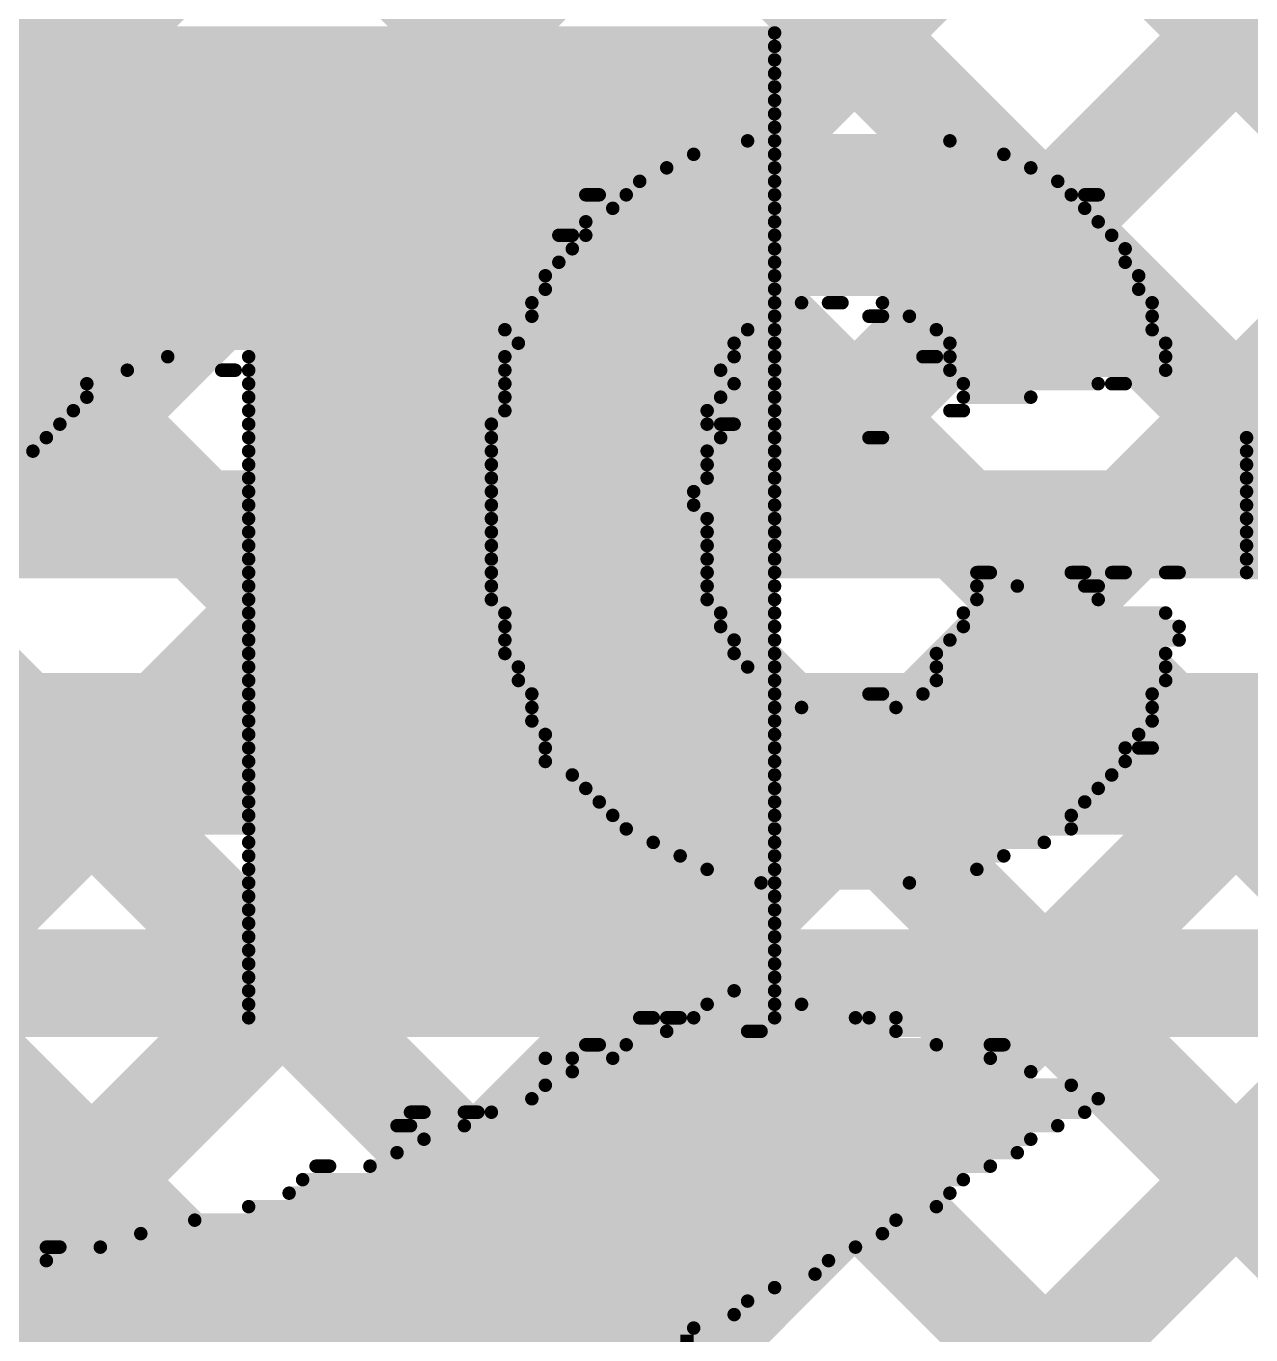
# Model space of a CAD drawing. Header units: millimetres. Extents: x 2.49 to 5.65, y 1.36 to 4.13.
# Drawn here: x 4.1105 to 4.2013, y 3.3119 to 3.4089 of the extents above; entities that cross this region are included whole.
import ezdxf

# ---------------------------------------------------------------- set-up
doc = ezdxf.new("R2010")
doc.units = ezdxf.units.MM
doc.header["$MEASUREMENT"] = 0
for name, color, linetype in [('BottomLayer', 5, 'Continuous'), ('BottomOverlay', 54, 'Continuous'), ('TopLayer', 1, 'Continuous'), ('TopOverlay', 2, 'Continuous')]:
    doc.layers.add(name, color=color, linetype=linetype)

msp = doc.modelspace()

# ---------------------------------------------------------------- linework, layer by layer
at = {"layer": 'BottomLayer', "const_width": 0.008}
for points in [[(3.6545, 2.919109), (4.539891, 3.8045)], [(3.6545, 2.947394), (4.511606, 3.8045)], [(3.6545, 2.834256), (4.609244, 3.789)], [(3.6545, 2.890825), (4.552675, 3.789)], [(3.6545, 2.805972), (4.637528, 3.789)], [(3.6545, 2.777688), (4.665812, 3.789)], [(3.6545, 2.862541), (4.580959, 3.789)], [(3.959852, 3.648618), (4.756, 2.85247)], [(3.94571, 3.634476), (4.756, 2.824185)], [(3.931567, 3.620334), (4.756, 2.795901)], [(3.917425, 3.606191), (4.756, 2.767617)], [(3.903283, 3.592049), (4.756, 2.739332)], [(3.889141, 3.577907), (4.756, 2.711048)], [(3.874999, 3.563765), (4.756, 2.682764)]]:
    msp.add_lwpolyline(points, dxfattribs=at)
at = {"layer": 'BottomOverlay', "const_width": 0.001}
for points in [[(4.056, 3.408433), (4.166, 3.408433)], [(4.056, 3.407433), (4.166, 3.407433)], [(4.058, 3.406433), (4.166, 3.406433)], [(4.058, 3.405433), (4.166, 3.405433)], [(4.059, 3.404433), (4.166, 3.404433)], [(4.06, 3.403433), (4.166, 3.403433)], [(4.06, 3.402433), (4.166, 3.402433)], [(4.061, 3.401433), (4.166, 3.401433)], [(4.062, 3.400433), (4.166, 3.400433)], [(4.063, 3.399433), (4.166, 3.399433)], [(4.064, 3.398433), (4.166, 3.398433)], [(4.065, 3.397433), (4.166, 3.397433)], [(4.064, 3.396433), (4.166, 3.396433)], [(4.068, 3.395433), (4.166, 3.395433)], [(4.069, 3.394433), (4.166, 3.394433)], [(4.071, 3.393433), (4.166, 3.393433)], [(4.073, 3.392433), (4.166, 3.392433)], [(4.075, 3.391433), (4.166, 3.391433)], [(4.079, 3.390433), (4.166, 3.390433)], [(4.081, 3.389433), (4.166, 3.389433)], [(4.079, 3.388433), (4.166, 3.388433)], [(4.076, 3.387433), (4.166, 3.387433)], [(4.073, 3.386433), (4.166, 3.386433)], [(4.073, 3.385433), (4.166, 3.385433)], [(4.072, 3.384433), (4.121, 3.384433)], [(4.127, 3.384433), (4.166, 3.384433)], [(4.071, 3.383433), (4.118, 3.383433)], [(4.125, 3.383433), (4.126, 3.383433)], [(4.127, 3.383433), (4.166, 3.383433)], [(4.07, 3.382433), (4.115, 3.382433)], [(4.127, 3.382433), (4.166, 3.382433)], [(4.069, 3.381433), (4.115, 3.381433)], [(4.127, 3.381433), (4.166, 3.381433)], [(4.068, 3.380433), (4.114, 3.380433)], [(4.127, 3.380433), (4.166, 3.380433)], [(4.066, 3.379433), (4.113, 3.379433)], [(4.127, 3.379433), (4.166, 3.379433)], [(4.067, 3.378433), (4.112, 3.378433)], [(4.127, 3.378433), (4.166, 3.378433)], [(4.066, 3.377433), (4.111, 3.377433)], [(4.127, 3.377433), (4.166, 3.377433)], [(4.065, 3.376433), (4.11, 3.376433)], [(4.127, 3.376433), (4.166, 3.376433)], [(4.064, 3.375433), (4.11, 3.375433)], [(4.127, 3.375433), (4.166, 3.375433)], [(4.127, 3.374433), (4.166, 3.374433)], [(4.127, 3.373433), (4.166, 3.373433)], [(4.127, 3.372433), (4.166, 3.372433)], [(4.127, 3.371433), (4.166, 3.371433)], [(4.127, 3.370433), (4.166, 3.370433)], [(4.127, 3.369433), (4.166, 3.369433)], [(4.127, 3.368433), (4.166, 3.368433)], [(4.127, 3.367433), (4.166, 3.367433)], [(4.127, 3.366433), (4.166, 3.366433)], [(4.127, 3.365433), (4.166, 3.365433)], [(4.127, 3.364433), (4.166, 3.364433)], [(4.127, 3.363433), (4.166, 3.363433)], [(4.127, 3.362433), (4.166, 3.362433)], [(4.127, 3.361433), (4.166, 3.361433)], [(4.127, 3.360433), (4.166, 3.360433)], [(4.127, 3.359433), (4.166, 3.359433)], [(4.127, 3.358433), (4.166, 3.358433)], [(4.127, 3.357433), (4.166, 3.357433)], [(4.127, 3.356433), (4.166, 3.356433)], [(4.127, 3.355433), (4.166, 3.355433)], [(4.127, 3.354433), (4.166, 3.354433)], [(4.127, 3.353433), (4.166, 3.353433)], [(4.127, 3.352433), (4.166, 3.352433)], [(4.127, 3.351433), (4.166, 3.351433)], [(4.127, 3.350433), (4.166, 3.350433)], [(4.127, 3.349433), (4.166, 3.349433)], [(4.127, 3.348433), (4.166, 3.348433)], [(4.127, 3.347433), (4.166, 3.347433)], [(4.127, 3.346433), (4.166, 3.346433)], [(4.127, 3.345433), (4.166, 3.345433)], [(4.127, 3.344433), (4.166, 3.344433)], [(4.127, 3.343433), (4.166, 3.343433)], [(4.127, 3.342433), (4.166, 3.342433)], [(4.127, 3.341433), (4.166, 3.341433)], [(4.127, 3.340433), (4.166, 3.340433)], [(4.127, 3.339433), (4.166, 3.339433)], [(4.127, 3.338433), (4.166, 3.338433)], [(4.127, 3.337433), (4.166, 3.337433)], [(4.127, 3.336433), (4.166, 3.336433)], [(4.127, 3.335433), (4.166, 3.335433)], [(4.164, 3.334433), (4.165, 3.334433)]]:
    msp.add_lwpolyline(points, dxfattribs=at)
at = {"layer": 'BottomOverlay', "const_width": 0.0005}
for points in [[(4.16575, 3.408433, 1), (4.16625, 3.408433, 1)], [(4.16575, 3.407433, 1), (4.16625, 3.407433, 1)], [(4.16575, 3.406433, 1), (4.16625, 3.406433, 1)], [(4.16575, 3.405433, 1), (4.16625, 3.405433, 1)], [(4.16575, 3.404433, 1), (4.16625, 3.404433, 1)], [(4.16575, 3.403433, 1), (4.16625, 3.403433, 1)], [(4.16575, 3.402433, 1), (4.16625, 3.402433, 1)], [(4.16575, 3.401433, 1), (4.16625, 3.401433, 1)], [(4.16575, 3.400433, 1), (4.16625, 3.400433, 1)], [(4.16575, 3.399433, 1), (4.16625, 3.399433, 1)], [(4.16575, 3.398433, 1), (4.16625, 3.398433, 1)], [(4.16575, 3.397433, 1), (4.16625, 3.397433, 1)], [(4.16575, 3.396433, 1), (4.16625, 3.396433, 1)], [(4.16575, 3.395433, 1), (4.16625, 3.395433, 1)], [(4.16575, 3.394433, 1), (4.16625, 3.394433, 1)], [(4.16575, 3.393433, 1), (4.16625, 3.393433, 1)], [(4.16575, 3.392433, 1), (4.16625, 3.392433, 1)], [(4.16575, 3.391433, 1), (4.16625, 3.391433, 1)], [(4.16575, 3.390433, 1), (4.16625, 3.390433, 1)], [(4.16575, 3.389433, 1), (4.16625, 3.389433, 1)], [(4.16575, 3.388433, 1), (4.16625, 3.388433, 1)], [(4.16575, 3.387433, 1), (4.16625, 3.387433, 1)], [(4.16575, 3.386433, 1), (4.16625, 3.386433, 1)], [(4.16575, 3.385433, 1), (4.16625, 3.385433, 1)], [(4.12075, 3.384433, 1), (4.12125, 3.384433, 1)], [(4.12675, 3.384433, 1), (4.12725, 3.384433, 1)], [(4.16575, 3.384433, 1), (4.16625, 3.384433, 1)], [(4.11775, 3.383433, 1), (4.11825, 3.383433, 1)], [(4.12475, 3.383433, 1), (4.12525, 3.383433, 1)], [(4.12575, 3.383433, 1), (4.12625, 3.383433, 1)], [(4.12675, 3.383433, 1), (4.12725, 3.383433, 1)], [(4.16575, 3.383433, 1), (4.16625, 3.383433, 1)], [(4.11475, 3.382433, 1), (4.11525, 3.382433, 1)], [(4.12675, 3.382433, 1), (4.12725, 3.382433, 1)], [(4.16575, 3.382433, 1), (4.16625, 3.382433, 1)], [(4.11475, 3.381433, 1), (4.11525, 3.381433, 1)], [(4.12675, 3.381433, 1), (4.12725, 3.381433, 1)], [(4.16575, 3.381433, 1), (4.16625, 3.381433, 1)], [(4.11375, 3.380433, 1), (4.11425, 3.380433, 1)], [(4.12675, 3.380433, 1), (4.12725, 3.380433, 1)], [(4.16575, 3.380433, 1), (4.16625, 3.380433, 1)], [(4.11275, 3.379433, 1), (4.11325, 3.379433, 1)], [(4.12675, 3.379433, 1), (4.12725, 3.379433, 1)], [(4.16575, 3.379433, 1), (4.16625, 3.379433, 1)], [(4.11175, 3.378433, 1), (4.11225, 3.378433, 1)], [(4.12675, 3.378433, 1), (4.12725, 3.378433, 1)], [(4.16575, 3.378433, 1), (4.16625, 3.378433, 1)], [(4.11075, 3.377433, 1), (4.11125, 3.377433, 1)], [(4.12675, 3.377433, 1), (4.12725, 3.377433, 1)], [(4.16575, 3.377433, 1), (4.16625, 3.377433, 1)], [(4.12675, 3.376433, 1), (4.12725, 3.376433, 1)], [(4.16575, 3.376433, 1), (4.16625, 3.376433, 1)], [(4.12675, 3.375433, 1), (4.12725, 3.375433, 1)], [(4.16575, 3.375433, 1), (4.16625, 3.375433, 1)], [(4.12675, 3.374433, 1), (4.12725, 3.374433, 1)], [(4.16575, 3.374433, 1), (4.16625, 3.374433, 1)], [(4.12675, 3.373433, 1), (4.12725, 3.373433, 1)], [(4.16575, 3.373433, 1), (4.16625, 3.373433, 1)], [(4.12675, 3.372433, 1), (4.12725, 3.372433, 1)], [(4.16575, 3.372433, 1), (4.16625, 3.372433, 1)], [(4.12675, 3.371433, 1), (4.12725, 3.371433, 1)], [(4.16575, 3.371433, 1), (4.16625, 3.371433, 1)], [(4.12675, 3.370433, 1), (4.12725, 3.370433, 1)], [(4.16575, 3.370433, 1), (4.16625, 3.370433, 1)], [(4.12675, 3.369433, 1), (4.12725, 3.369433, 1)], [(4.16575, 3.369433, 1), (4.16625, 3.369433, 1)], [(4.12675, 3.368433, 1), (4.12725, 3.368433, 1)], [(4.16575, 3.368433, 1), (4.16625, 3.368433, 1)], [(4.12675, 3.367433, 1), (4.12725, 3.367433, 1)], [(4.16575, 3.367433, 1), (4.16625, 3.367433, 1)], [(4.12675, 3.366433, 1), (4.12725, 3.366433, 1)], [(4.16575, 3.366433, 1), (4.16625, 3.366433, 1)], [(4.12675, 3.365433, 1), (4.12725, 3.365433, 1)], [(4.16575, 3.365433, 1), (4.16625, 3.365433, 1)], [(4.12675, 3.364433, 1), (4.12725, 3.364433, 1)], [(4.16575, 3.364433, 1), (4.16625, 3.364433, 1)], [(4.12675, 3.363433, 1), (4.12725, 3.363433, 1)], [(4.16575, 3.363433, 1), (4.16625, 3.363433, 1)], [(4.12675, 3.362433, 1), (4.12725, 3.362433, 1)], [(4.16575, 3.362433, 1), (4.16625, 3.362433, 1)], [(4.12675, 3.361433, 1), (4.12725, 3.361433, 1)], [(4.16575, 3.361433, 1), (4.16625, 3.361433, 1)], [(4.12675, 3.360433, 1), (4.12725, 3.360433, 1)], [(4.16575, 3.360433, 1), (4.16625, 3.360433, 1)], [(4.12675, 3.359433, 1), (4.12725, 3.359433, 1)], [(4.16575, 3.359433, 1), (4.16625, 3.359433, 1)], [(4.12675, 3.358433, 1), (4.12725, 3.358433, 1)], [(4.16575, 3.358433, 1), (4.16625, 3.358433, 1)], [(4.12675, 3.357433, 1), (4.12725, 3.357433, 1)], [(4.16575, 3.357433, 1), (4.16625, 3.357433, 1)], [(4.12675, 3.356433, 1), (4.12725, 3.356433, 1)], [(4.16575, 3.356433, 1), (4.16625, 3.356433, 1)], [(4.12675, 3.355433, 1), (4.12725, 3.355433, 1)], [(4.16575, 3.355433, 1), (4.16625, 3.355433, 1)], [(4.12675, 3.354433, 1), (4.12725, 3.354433, 1)], [(4.16575, 3.354433, 1), (4.16625, 3.354433, 1)], [(4.12675, 3.353433, 1), (4.12725, 3.353433, 1)], [(4.16575, 3.353433, 1), (4.16625, 3.353433, 1)], [(4.12675, 3.352433, 1), (4.12725, 3.352433, 1)], [(4.16575, 3.352433, 1), (4.16625, 3.352433, 1)], [(4.12675, 3.351433, 1), (4.12725, 3.351433, 1)], [(4.16575, 3.351433, 1), (4.16625, 3.351433, 1)], [(4.12675, 3.350433, 1), (4.12725, 3.350433, 1)], [(4.16575, 3.350433, 1), (4.16625, 3.350433, 1)], [(4.12675, 3.349433, 1), (4.12725, 3.349433, 1)], [(4.16575, 3.349433, 1), (4.16625, 3.349433, 1)], [(4.12675, 3.348433, 1), (4.12725, 3.348433, 1)], [(4.16575, 3.348433, 1), (4.16625, 3.348433, 1)], [(4.12675, 3.347433, 1), (4.12725, 3.347433, 1)], [(4.16575, 3.347433, 1), (4.16625, 3.347433, 1)], [(4.12675, 3.346433, 1), (4.12725, 3.346433, 1)], [(4.16575, 3.346433, 1), (4.16625, 3.346433, 1)], [(4.12675, 3.345433, 1), (4.12725, 3.345433, 1)], [(4.16575, 3.345433, 1), (4.16625, 3.345433, 1)], [(4.12675, 3.344433, 1), (4.12725, 3.344433, 1)], [(4.16575, 3.344433, 1), (4.16625, 3.344433, 1)], [(4.12675, 3.343433, 1), (4.12725, 3.343433, 1)], [(4.16575, 3.343433, 1), (4.16625, 3.343433, 1)], [(4.12675, 3.342433, 1), (4.12725, 3.342433, 1)], [(4.16575, 3.342433, 1), (4.16625, 3.342433, 1)], [(4.12675, 3.341433, 1), (4.12725, 3.341433, 1)], [(4.16575, 3.341433, 1), (4.16625, 3.341433, 1)], [(4.12675, 3.340433, 1), (4.12725, 3.340433, 1)], [(4.16575, 3.340433, 1), (4.16625, 3.340433, 1)], [(4.12675, 3.339433, 1), (4.12725, 3.339433, 1)], [(4.16575, 3.339433, 1), (4.16625, 3.339433, 1)], [(4.12675, 3.338433, 1), (4.12725, 3.338433, 1)], [(4.16575, 3.338433, 1), (4.16625, 3.338433, 1)], [(4.12675, 3.337433, 1), (4.12725, 3.337433, 1)], [(4.16575, 3.337433, 1), (4.16625, 3.337433, 1)], [(4.12675, 3.336433, 1), (4.12725, 3.336433, 1)], [(4.16575, 3.336433, 1), (4.16625, 3.336433, 1)], [(4.12675, 3.335433, 1), (4.12725, 3.335433, 1)], [(4.16575, 3.335433, 1), (4.16625, 3.335433, 1)], [(4.16375, 3.334433, 1), (4.16425, 3.334433, 1)], [(4.16475, 3.334433, 1), (4.16525, 3.334433, 1)]]:
    msp.add_lwpolyline(points, format="xyb", close=True, dxfattribs=at)
at = {"layer": 'TopLayer'}
for points, const_width in [([(4.008828, 3.486504), (4.123332, 3.372)], 0.008), ([(4.037113, 3.486504), (4.151617, 3.372)], 0.008), ([(4.065397, 3.486504), (4.179901, 3.372)], 0.008), ([(4.079106, 3.372), (4.19361, 3.486504)], 0.008), ([(4.093681, 3.486504), (4.208185, 3.372)], 0.008), ([(4.107391, 3.372), (4.221895, 3.486504)], 0.008), ([(4.121966, 3.486504), (4.23647, 3.372)], 0.008), ([(4.135675, 3.372), (4.250179, 3.486504)], 0.008), ([(4.163959, 3.372), (4.278463, 3.486504)], 0.008), ([(4.192244, 3.372), (4.306748, 3.486504)], 0.008), ([(3.623028, 3.372), (4.404, 3.372)], 0.008), ([(3.33, 3.355), (4.404, 3.355)], 0.012), ([(3.33, 3.338), (4.396958, 3.338)], 0.008), ([(3.736916, 2.944957), (4.129959, 3.338)], 0.008), ([(3.7652, 2.944957), (4.158244, 3.338)], 0.008), ([(3.793485, 2.944957), (4.186528, 3.338)], 0.008), ([(3.821769, 2.944957), (4.214812, 3.338)], 0.008), ([(4.100764, 3.338), (4.493807, 2.944957)], 0.008), ([(4.129048, 3.338), (4.522091, 2.944957)], 0.008), ([(4.157332, 3.338), (4.550376, 2.944957)], 0.008), ([(4.185617, 3.338), (4.57866, 2.944957)], 0.008)]:
    msp.add_lwpolyline(points, dxfattribs=dict(at, const_width=const_width))
at = {"layer": 'TopLayer', "const_width": 0.004}
for points in [[(4.105391, 3.372, 1), (4.109391, 3.372, 1)], [(4.121332, 3.372, 1), (4.125332, 3.372, 1)], [(4.133675, 3.372, 1), (4.137675, 3.372, 1)], [(4.149617, 3.372, 1), (4.153617, 3.372, 1)], [(4.161959, 3.372, 1), (4.165959, 3.372, 1)], [(4.177901, 3.372, 1), (4.181901, 3.372, 1)], [(4.190244, 3.372, 1), (4.194244, 3.372, 1)], [(4.127048, 3.338, 1), (4.131048, 3.338, 1)], [(4.127959, 3.338, 1), (4.131959, 3.338, 1)], [(4.155332, 3.338, 1), (4.159332, 3.338, 1)], [(4.156244, 3.338, 1), (4.160244, 3.338, 1)], [(4.183617, 3.338, 1), (4.187617, 3.338, 1)], [(4.184528, 3.338, 1), (4.188528, 3.338, 1)]]:
    msp.add_lwpolyline(points, format="xyb", close=True, dxfattribs=at)
at = {"layer": 'TopOverlay', "const_width": 0.001}
for points in [[(4.164, 3.400433), (4.179, 3.400433)], [(4.16, 3.399433), (4.183, 3.399433)], [(4.158, 3.398433), (4.185, 3.398433)], [(4.156, 3.397433), (4.187, 3.397433)], [(4.152, 3.396433), (4.153, 3.396433)], [(4.155, 3.396433), (4.188, 3.396433)], [(4.189, 3.396433), (4.19, 3.396433)], [(4.154, 3.395433), (4.189, 3.395433)], [(4.152, 3.394433), (4.19, 3.394433)], [(4.15, 3.393433), (4.151, 3.393433)], [(4.152, 3.393433), (4.191, 3.393433)], [(4.151, 3.392433), (4.192, 3.392433)], [(4.15, 3.391433), (4.192, 3.391433)], [(4.149, 3.390433), (4.193, 3.390433)], [(4.149, 3.389433), (4.193, 3.389433)], [(4.148, 3.388433), (4.168, 3.388433)], [(4.17, 3.388433), (4.171, 3.388433)], [(4.174, 3.388433), (4.194, 3.388433)], [(4.148, 3.387433), (4.166, 3.387433)], [(4.173, 3.387433), (4.174, 3.387433)], [(4.176, 3.387433), (4.194, 3.387433)], [(4.146, 3.386433), (4.164, 3.386433)], [(4.178, 3.386433), (4.194, 3.386433)], [(4.147, 3.385433), (4.163, 3.385433)], [(4.179, 3.385433), (4.195, 3.385433)], [(4.146, 3.384433), (4.163, 3.384433)], [(4.177, 3.384433), (4.178, 3.384433)], [(4.179, 3.384433), (4.195, 3.384433)], [(4.146, 3.383433), (4.162, 3.383433)], [(4.179, 3.383433), (4.195, 3.383433)], [(4.146, 3.382433), (4.163, 3.382433)], [(4.18, 3.382433), (4.19, 3.382433)], [(4.191, 3.382433), (4.192, 3.382433)], [(4.146, 3.381433), (4.162, 3.381433)], [(4.18, 3.381433), (4.185, 3.381433)], [(4.146, 3.380433), (4.161, 3.380433)], [(4.179, 3.380433), (4.18, 3.380433)], [(4.145, 3.379433), (4.161, 3.379433)], [(4.162, 3.379433), (4.163, 3.379433)], [(4.145, 3.378433), (4.162, 3.378433)], [(4.173, 3.378433), (4.174, 3.378433)], [(4.201, 3.378433), (4.217, 3.378433)], [(4.145, 3.377433), (4.161, 3.377433)], [(4.201, 3.377433), (4.217, 3.377433)], [(4.145, 3.376433), (4.161, 3.376433)], [(4.201, 3.376433), (4.217, 3.376433)], [(4.145, 3.375433), (4.161, 3.375433)], [(4.201, 3.375433), (4.217, 3.375433)], [(4.145, 3.374433), (4.16, 3.374433)], [(4.201, 3.374433), (4.217, 3.374433)], [(4.145, 3.373433), (4.16, 3.373433)], [(4.201, 3.373433), (4.217, 3.373433)], [(4.145, 3.372433), (4.161, 3.372433)], [(4.201, 3.372433), (4.217, 3.372433)], [(4.145, 3.371433), (4.161, 3.371433)], [(4.201, 3.371433), (4.217, 3.371433)], [(4.145, 3.370433), (4.161, 3.370433)], [(4.201, 3.370433), (4.217, 3.370433)], [(4.145, 3.369433), (4.161, 3.369433)], [(4.201, 3.369433), (4.217, 3.369433)], [(4.145, 3.368433), (4.161, 3.368433)], [(4.181, 3.368433), (4.182, 3.368433)], [(4.188, 3.368433), (4.189, 3.368433)], [(4.191, 3.368433), (4.192, 3.368433)], [(4.195, 3.368433), (4.196, 3.368433)], [(4.201, 3.368433), (4.217, 3.368433)], [(4.145, 3.367433), (4.161, 3.367433)], [(4.181, 3.367433), (4.184, 3.367433)], [(4.189, 3.367433), (4.19, 3.367433)], [(4.145, 3.366433), (4.161, 3.366433)], [(4.181, 3.366433), (4.19, 3.366433)], [(4.146, 3.365433), (4.162, 3.365433)], [(4.18, 3.365433), (4.195, 3.365433)], [(4.146, 3.364433), (4.162, 3.364433)], [(4.18, 3.364433), (4.196, 3.364433)], [(4.146, 3.363433), (4.163, 3.363433)], [(4.179, 3.363433), (4.196, 3.363433)], [(4.146, 3.362433), (4.163, 3.362433)], [(4.178, 3.362433), (4.195, 3.362433)], [(4.147, 3.361433), (4.164, 3.361433)], [(4.178, 3.361433), (4.195, 3.361433)], [(4.147, 3.360433), (4.166, 3.360433)], [(4.178, 3.360433), (4.195, 3.360433)], [(4.148, 3.359433), (4.166, 3.359433)], [(4.173, 3.359433), (4.174, 3.359433)], [(4.177, 3.359433), (4.194, 3.359433)], [(4.148, 3.358433), (4.168, 3.358433)], [(4.175, 3.358433), (4.194, 3.358433)], [(4.148, 3.357433), (4.194, 3.357433)], [(4.149, 3.356433), (4.193, 3.356433)], [(4.149, 3.355433), (4.192, 3.355433)], [(4.193, 3.355433), (4.194, 3.355433)], [(4.149, 3.354433), (4.192, 3.354433)], [(4.151, 3.353433), (4.191, 3.353433)], [(4.152, 3.352433), (4.19, 3.352433)], [(4.153, 3.351433), (4.189, 3.351433)], [(4.154, 3.350433), (4.188, 3.350433)], [(4.155, 3.349433), (4.188, 3.349433)], [(4.157, 3.348433), (4.186, 3.348433)], [(4.159, 3.347433), (4.183, 3.347433)], [(4.161, 3.346433), (4.181, 3.346433)], [(4.165, 3.345433), (4.176, 3.345433)], [(4.163, 3.337433), (4.166, 3.337433)], [(4.161, 3.336433), (4.168, 3.336433)], [(4.156, 3.335433), (4.157, 3.335433)], [(4.158, 3.335433), (4.159, 3.335433)], [(4.16, 3.335433), (4.172, 3.335433)], [(4.173, 3.335433), (4.175, 3.335433)], [(4.158, 3.334433), (4.175, 3.334433)], [(4.152, 3.333433), (4.153, 3.333433)], [(4.155, 3.333433), (4.178, 3.333433)], [(4.182, 3.333433), (4.183, 3.333433)], [(4.149, 3.332433), (4.151, 3.332433)], [(4.154, 3.332433), (4.182, 3.332433)], [(4.151, 3.331433), (4.185, 3.331433)], [(4.149, 3.330433), (4.188, 3.330433)], [(4.148, 3.329433), (4.19, 3.329433)], [(4.139, 3.328433), (4.14, 3.328433)], [(4.143, 3.328433), (4.144, 3.328433)], [(4.145, 3.328433), (4.189, 3.328433)], [(4.138, 3.327433), (4.139, 3.327433)], [(4.143, 3.327433), (4.187, 3.327433)], [(4.14, 3.326433), (4.185, 3.326433)], [(4.138, 3.325433), (4.184, 3.325433)], [(4.132, 3.324433), (4.133, 3.324433)], [(4.136, 3.324433), (4.182, 3.324433)], [(4.131, 3.323433), (4.18, 3.323433)], [(4.13, 3.322433), (4.179, 3.322433)], [(4.127, 3.321433), (4.178, 3.321433)], [(4.123, 3.320433), (4.175, 3.320433)], [(4.119, 3.319433), (4.174, 3.319433)], [(4.112, 3.318433), (4.113, 3.318433)], [(4.116, 3.318433), (4.172, 3.318433)], [(4.112, 3.317433), (4.17, 3.317433)], [(4.108, 3.316433), (4.169, 3.316433)], [(4.101, 3.315433), (4.166, 3.315433)], [(4.096, 3.314433), (4.164, 3.314433)], [(4.089, 3.313433), (4.163, 3.313433)], [(4.079, 3.312433), (4.16, 3.312433)], [(3.969, 3.311433), (4.158, 3.311433)], [(4.159, 3.311433), (4.16, 3.311433)]]:
    msp.add_lwpolyline(points, dxfattribs=at)
at = {"layer": 'TopOverlay', "const_width": 0.0005}
for points in [[(4.16375, 3.400433, 1), (4.16425, 3.400433, 1)], [(4.17875, 3.400433, 1), (4.17925, 3.400433, 1)], [(4.15975, 3.399433, 1), (4.16025, 3.399433, 1)], [(4.18275, 3.399433, 1), (4.18325, 3.399433, 1)], [(4.15775, 3.398433, 1), (4.15825, 3.398433, 1)], [(4.18475, 3.398433, 1), (4.18525, 3.398433, 1)], [(4.15575, 3.397433, 1), (4.15625, 3.397433, 1)], [(4.18675, 3.397433, 1), (4.18725, 3.397433, 1)], [(4.15175, 3.396433, 1), (4.15225, 3.396433, 1)], [(4.15275, 3.396433, 1), (4.15325, 3.396433, 1)], [(4.15475, 3.396433, 1), (4.15525, 3.396433, 1)], [(4.18775, 3.396433, 1), (4.18825, 3.396433, 1)], [(4.18875, 3.396433, 1), (4.18925, 3.396433, 1)], [(4.18975, 3.396433, 1), (4.19025, 3.396433, 1)], [(4.15375, 3.395433, 1), (4.15425, 3.395433, 1)], [(4.18875, 3.395433, 1), (4.18925, 3.395433, 1)], [(4.15175, 3.394433, 1), (4.15225, 3.394433, 1)], [(4.18975, 3.394433, 1), (4.19025, 3.394433, 1)], [(4.14975, 3.393433, 1), (4.15025, 3.393433, 1)], [(4.15075, 3.393433, 1), (4.15125, 3.393433, 1)], [(4.15175, 3.393433, 1), (4.15225, 3.393433, 1)], [(4.19075, 3.393433, 1), (4.19125, 3.393433, 1)], [(4.15075, 3.392433, 1), (4.15125, 3.392433, 1)], [(4.19175, 3.392433, 1), (4.19225, 3.392433, 1)], [(4.14975, 3.391433, 1), (4.15025, 3.391433, 1)], [(4.19175, 3.391433, 1), (4.19225, 3.391433, 1)], [(4.14875, 3.390433, 1), (4.14925, 3.390433, 1)], [(4.19275, 3.390433, 1), (4.19325, 3.390433, 1)], [(4.14875, 3.389433, 1), (4.14925, 3.389433, 1)], [(4.19275, 3.389433, 1), (4.19325, 3.389433, 1)], [(4.14775, 3.388433, 1), (4.14825, 3.388433, 1)], [(4.16775, 3.388433, 1), (4.16825, 3.388433, 1)], [(4.16975, 3.388433, 1), (4.17025, 3.388433, 1)], [(4.17075, 3.388433, 1), (4.17125, 3.388433, 1)], [(4.17375, 3.388433, 1), (4.17425, 3.388433, 1)], [(4.19375, 3.388433, 1), (4.19425, 3.388433, 1)], [(4.14775, 3.387433, 1), (4.14825, 3.387433, 1)], [(4.16575, 3.387433, 1), (4.16625, 3.387433, 1)], [(4.17275, 3.387433, 1), (4.17325, 3.387433, 1)], [(4.17375, 3.387433, 1), (4.17425, 3.387433, 1)], [(4.17575, 3.387433, 1), (4.17625, 3.387433, 1)], [(4.19375, 3.387433, 1), (4.19425, 3.387433, 1)], [(4.14575, 3.386433, 1), (4.14625, 3.386433, 1)], [(4.16375, 3.386433, 1), (4.16425, 3.386433, 1)], [(4.17775, 3.386433, 1), (4.17825, 3.386433, 1)], [(4.19375, 3.386433, 1), (4.19425, 3.386433, 1)], [(4.14675, 3.385433, 1), (4.14725, 3.385433, 1)], [(4.16275, 3.385433, 1), (4.16325, 3.385433, 1)], [(4.17875, 3.385433, 1), (4.17925, 3.385433, 1)], [(4.19475, 3.385433, 1), (4.19525, 3.385433, 1)], [(4.14575, 3.384433, 1), (4.14625, 3.384433, 1)], [(4.16275, 3.384433, 1), (4.16325, 3.384433, 1)], [(4.17675, 3.384433, 1), (4.17725, 3.384433, 1)], [(4.17775, 3.384433, 1), (4.17825, 3.384433, 1)], [(4.17875, 3.384433, 1), (4.17925, 3.384433, 1)], [(4.19475, 3.384433, 1), (4.19525, 3.384433, 1)], [(4.14575, 3.383433, 1), (4.14625, 3.383433, 1)], [(4.16175, 3.383433, 1), (4.16225, 3.383433, 1)], [(4.17875, 3.383433, 1), (4.17925, 3.383433, 1)], [(4.19475, 3.383433, 1), (4.19525, 3.383433, 1)], [(4.14575, 3.382433, 1), (4.14625, 3.382433, 1)], [(4.16275, 3.382433, 1), (4.16325, 3.382433, 1)], [(4.17975, 3.382433, 1), (4.18025, 3.382433, 1)], [(4.18975, 3.382433, 1), (4.19025, 3.382433, 1)], [(4.19075, 3.382433, 1), (4.19125, 3.382433, 1)], [(4.19175, 3.382433, 1), (4.19225, 3.382433, 1)], [(4.14575, 3.381433, 1), (4.14625, 3.381433, 1)], [(4.16175, 3.381433, 1), (4.16225, 3.381433, 1)], [(4.17975, 3.381433, 1), (4.18025, 3.381433, 1)], [(4.18475, 3.381433, 1), (4.18525, 3.381433, 1)], [(4.14575, 3.380433, 1), (4.14625, 3.380433, 1)], [(4.16075, 3.380433, 1), (4.16125, 3.380433, 1)], [(4.17875, 3.380433, 1), (4.17925, 3.380433, 1)], [(4.17975, 3.380433, 1), (4.18025, 3.380433, 1)], [(4.14475, 3.379433, 1), (4.14525, 3.379433, 1)], [(4.16075, 3.379433, 1), (4.16125, 3.379433, 1)], [(4.16175, 3.379433, 1), (4.16225, 3.379433, 1)], [(4.16275, 3.379433, 1), (4.16325, 3.379433, 1)], [(4.14475, 3.378433, 1), (4.14525, 3.378433, 1)], [(4.16175, 3.378433, 1), (4.16225, 3.378433, 1)], [(4.17275, 3.378433, 1), (4.17325, 3.378433, 1)], [(4.17375, 3.378433, 1), (4.17425, 3.378433, 1)], [(4.20075, 3.378433, 1), (4.20125, 3.378433, 1)], [(4.14475, 3.377433, 1), (4.14525, 3.377433, 1)], [(4.16075, 3.377433, 1), (4.16125, 3.377433, 1)], [(4.20075, 3.377433, 1), (4.20125, 3.377433, 1)], [(4.14475, 3.376433, 1), (4.14525, 3.376433, 1)], [(4.16075, 3.376433, 1), (4.16125, 3.376433, 1)], [(4.20075, 3.376433, 1), (4.20125, 3.376433, 1)], [(4.14475, 3.375433, 1), (4.14525, 3.375433, 1)], [(4.16075, 3.375433, 1), (4.16125, 3.375433, 1)], [(4.20075, 3.375433, 1), (4.20125, 3.375433, 1)], [(4.14475, 3.374433, 1), (4.14525, 3.374433, 1)], [(4.15975, 3.374433, 1), (4.16025, 3.374433, 1)], [(4.20075, 3.374433, 1), (4.20125, 3.374433, 1)], [(4.14475, 3.373433, 1), (4.14525, 3.373433, 1)], [(4.15975, 3.373433, 1), (4.16025, 3.373433, 1)], [(4.20075, 3.373433, 1), (4.20125, 3.373433, 1)], [(4.14475, 3.372433, 1), (4.14525, 3.372433, 1)], [(4.16075, 3.372433, 1), (4.16125, 3.372433, 1)], [(4.20075, 3.372433, 1), (4.20125, 3.372433, 1)], [(4.14475, 3.371433, 1), (4.14525, 3.371433, 1)], [(4.16075, 3.371433, 1), (4.16125, 3.371433, 1)], [(4.20075, 3.371433, 1), (4.20125, 3.371433, 1)], [(4.14475, 3.370433, 1), (4.14525, 3.370433, 1)], [(4.16075, 3.370433, 1), (4.16125, 3.370433, 1)], [(4.20075, 3.370433, 1), (4.20125, 3.370433, 1)], [(4.14475, 3.369433, 1), (4.14525, 3.369433, 1)], [(4.16075, 3.369433, 1), (4.16125, 3.369433, 1)], [(4.20075, 3.369433, 1), (4.20125, 3.369433, 1)], [(4.14475, 3.368433, 1), (4.14525, 3.368433, 1)], [(4.16075, 3.368433, 1), (4.16125, 3.368433, 1)], [(4.18075, 3.368433, 1), (4.18125, 3.368433, 1)], [(4.18175, 3.368433, 1), (4.18225, 3.368433, 1)], [(4.18775, 3.368433, 1), (4.18825, 3.368433, 1)], [(4.18875, 3.368433, 1), (4.18925, 3.368433, 1)], [(4.19075, 3.368433, 1), (4.19125, 3.368433, 1)], [(4.19175, 3.368433, 1), (4.19225, 3.368433, 1)], [(4.19475, 3.368433, 1), (4.19525, 3.368433, 1)], [(4.19575, 3.368433, 1), (4.19625, 3.368433, 1)], [(4.20075, 3.368433, 1), (4.20125, 3.368433, 1)], [(4.14475, 3.367433, 1), (4.14525, 3.367433, 1)], [(4.16075, 3.367433, 1), (4.16125, 3.367433, 1)], [(4.18075, 3.367433, 1), (4.18125, 3.367433, 1)], [(4.18375, 3.367433, 1), (4.18425, 3.367433, 1)], [(4.18875, 3.367433, 1), (4.18925, 3.367433, 1)], [(4.18975, 3.367433, 1), (4.19025, 3.367433, 1)], [(4.14475, 3.366433, 1), (4.14525, 3.366433, 1)], [(4.16075, 3.366433, 1), (4.16125, 3.366433, 1)], [(4.18075, 3.366433, 1), (4.18125, 3.366433, 1)], [(4.18975, 3.366433, 1), (4.19025, 3.366433, 1)], [(4.14575, 3.365433, 1), (4.14625, 3.365433, 1)], [(4.16175, 3.365433, 1), (4.16225, 3.365433, 1)], [(4.17975, 3.365433, 1), (4.18025, 3.365433, 1)], [(4.19475, 3.365433, 1), (4.19525, 3.365433, 1)], [(4.14575, 3.364433, 1), (4.14625, 3.364433, 1)], [(4.16175, 3.364433, 1), (4.16225, 3.364433, 1)], [(4.17975, 3.364433, 1), (4.18025, 3.364433, 1)], [(4.19575, 3.364433, 1), (4.19625, 3.364433, 1)], [(4.14575, 3.363433, 1), (4.14625, 3.363433, 1)], [(4.16275, 3.363433, 1), (4.16325, 3.363433, 1)], [(4.17875, 3.363433, 1), (4.17925, 3.363433, 1)], [(4.19575, 3.363433, 1), (4.19625, 3.363433, 1)], [(4.14575, 3.362433, 1), (4.14625, 3.362433, 1)], [(4.16275, 3.362433, 1), (4.16325, 3.362433, 1)], [(4.17775, 3.362433, 1), (4.17825, 3.362433, 1)], [(4.19475, 3.362433, 1), (4.19525, 3.362433, 1)], [(4.14675, 3.361433, 1), (4.14725, 3.361433, 1)], [(4.16375, 3.361433, 1), (4.16425, 3.361433, 1)], [(4.17775, 3.361433, 1), (4.17825, 3.361433, 1)], [(4.19475, 3.361433, 1), (4.19525, 3.361433, 1)], [(4.14675, 3.360433, 1), (4.14725, 3.360433, 1)], [(4.16575, 3.360433, 1), (4.16625, 3.360433, 1)], [(4.17775, 3.360433, 1), (4.17825, 3.360433, 1)], [(4.19475, 3.360433, 1), (4.19525, 3.360433, 1)], [(4.14775, 3.359433, 1), (4.14825, 3.359433, 1)], [(4.16575, 3.359433, 1), (4.16625, 3.359433, 1)], [(4.17275, 3.359433, 1), (4.17325, 3.359433, 1)], [(4.17375, 3.359433, 1), (4.17425, 3.359433, 1)], [(4.17675, 3.359433, 1), (4.17725, 3.359433, 1)], [(4.19375, 3.359433, 1), (4.19425, 3.359433, 1)], [(4.14775, 3.358433, 1), (4.14825, 3.358433, 1)], [(4.16775, 3.358433, 1), (4.16825, 3.358433, 1)], [(4.17475, 3.358433, 1), (4.17525, 3.358433, 1)], [(4.19375, 3.358433, 1), (4.19425, 3.358433, 1)], [(4.14775, 3.357433, 1), (4.14825, 3.357433, 1)], [(4.19375, 3.357433, 1), (4.19425, 3.357433, 1)], [(4.14875, 3.356433, 1), (4.14925, 3.356433, 1)], [(4.19275, 3.356433, 1), (4.19325, 3.356433, 1)], [(4.14875, 3.355433, 1), (4.14925, 3.355433, 1)], [(4.19175, 3.355433, 1), (4.19225, 3.355433, 1)], [(4.19275, 3.355433, 1), (4.19325, 3.355433, 1)], [(4.19375, 3.355433, 1), (4.19425, 3.355433, 1)], [(4.14875, 3.354433, 1), (4.14925, 3.354433, 1)], [(4.19175, 3.354433, 1), (4.19225, 3.354433, 1)], [(4.15075, 3.353433, 1), (4.15125, 3.353433, 1)], [(4.19075, 3.353433, 1), (4.19125, 3.353433, 1)], [(4.15175, 3.352433, 1), (4.15225, 3.352433, 1)], [(4.18975, 3.352433, 1), (4.19025, 3.352433, 1)], [(4.15275, 3.351433, 1), (4.15325, 3.351433, 1)], [(4.18875, 3.351433, 1), (4.18925, 3.351433, 1)], [(4.15375, 3.350433, 1), (4.15425, 3.350433, 1)], [(4.18775, 3.350433, 1), (4.18825, 3.350433, 1)], [(4.15475, 3.349433, 1), (4.15525, 3.349433, 1)], [(4.18775, 3.349433, 1), (4.18825, 3.349433, 1)], [(4.15675, 3.348433, 1), (4.15725, 3.348433, 1)], [(4.18575, 3.348433, 1), (4.18625, 3.348433, 1)], [(4.15875, 3.347433, 1), (4.15925, 3.347433, 1)], [(4.18275, 3.347433, 1), (4.18325, 3.347433, 1)], [(4.16075, 3.346433, 1), (4.16125, 3.346433, 1)], [(4.18075, 3.346433, 1), (4.18125, 3.346433, 1)], [(4.16475, 3.345433, 1), (4.16525, 3.345433, 1)], [(4.17575, 3.345433, 1), (4.17625, 3.345433, 1)], [(4.16275, 3.337433, 1), (4.16325, 3.337433, 1)], [(4.16575, 3.337433, 1), (4.16625, 3.337433, 1)], [(4.16075, 3.336433, 1), (4.16125, 3.336433, 1)], [(4.16775, 3.336433, 1), (4.16825, 3.336433, 1)], [(4.15575, 3.335433, 1), (4.15625, 3.335433, 1)], [(4.15675, 3.335433, 1), (4.15725, 3.335433, 1)], [(4.15775, 3.335433, 1), (4.15825, 3.335433, 1)], [(4.15875, 3.335433, 1), (4.15925, 3.335433, 1)], [(4.15975, 3.335433, 1), (4.16025, 3.335433, 1)], [(4.17175, 3.335433, 1), (4.17225, 3.335433, 1)], [(4.17275, 3.335433, 1), (4.17325, 3.335433, 1)], [(4.17475, 3.335433, 1), (4.17525, 3.335433, 1)], [(4.15775, 3.334433, 1), (4.15825, 3.334433, 1)], [(4.17475, 3.334433, 1), (4.17525, 3.334433, 1)], [(4.15175, 3.333433, 1), (4.15225, 3.333433, 1)], [(4.15275, 3.333433, 1), (4.15325, 3.333433, 1)], [(4.15475, 3.333433, 1), (4.15525, 3.333433, 1)], [(4.17775, 3.333433, 1), (4.17825, 3.333433, 1)], [(4.18175, 3.333433, 1), (4.18225, 3.333433, 1)], [(4.18275, 3.333433, 1), (4.18325, 3.333433, 1)], [(4.14875, 3.332433, 1), (4.14925, 3.332433, 1)], [(4.15075, 3.332433, 1), (4.15125, 3.332433, 1)], [(4.15375, 3.332433, 1), (4.15425, 3.332433, 1)], [(4.18175, 3.332433, 1), (4.18225, 3.332433, 1)], [(4.15075, 3.331433, 1), (4.15125, 3.331433, 1)], [(4.18475, 3.331433, 1), (4.18525, 3.331433, 1)], [(4.14875, 3.330433, 1), (4.14925, 3.330433, 1)], [(4.18775, 3.330433, 1), (4.18825, 3.330433, 1)], [(4.14775, 3.329433, 1), (4.14825, 3.329433, 1)], [(4.18975, 3.329433, 1), (4.19025, 3.329433, 1)], [(4.13875, 3.328433, 1), (4.13925, 3.328433, 1)], [(4.13975, 3.328433, 1), (4.14025, 3.328433, 1)], [(4.14275, 3.328433, 1), (4.14325, 3.328433, 1)], [(4.14375, 3.328433, 1), (4.14425, 3.328433, 1)], [(4.14475, 3.328433, 1), (4.14525, 3.328433, 1)], [(4.18875, 3.328433, 1), (4.18925, 3.328433, 1)], [(4.13775, 3.327433, 1), (4.13825, 3.327433, 1)], [(4.13875, 3.327433, 1), (4.13925, 3.327433, 1)], [(4.14275, 3.327433, 1), (4.14325, 3.327433, 1)], [(4.18675, 3.327433, 1), (4.18725, 3.327433, 1)], [(4.13975, 3.326433, 1), (4.14025, 3.326433, 1)], [(4.18475, 3.326433, 1), (4.18525, 3.326433, 1)], [(4.13775, 3.325433, 1), (4.13825, 3.325433, 1)], [(4.18375, 3.325433, 1), (4.18425, 3.325433, 1)], [(4.13175, 3.324433, 1), (4.13225, 3.324433, 1)], [(4.13275, 3.324433, 1), (4.13325, 3.324433, 1)], [(4.13575, 3.324433, 1), (4.13625, 3.324433, 1)], [(4.18175, 3.324433, 1), (4.18225, 3.324433, 1)], [(4.13075, 3.323433, 1), (4.13125, 3.323433, 1)], [(4.17975, 3.323433, 1), (4.18025, 3.323433, 1)], [(4.12975, 3.322433, 1), (4.13025, 3.322433, 1)], [(4.17875, 3.322433, 1), (4.17925, 3.322433, 1)], [(4.12675, 3.321433, 1), (4.12725, 3.321433, 1)], [(4.17775, 3.321433, 1), (4.17825, 3.321433, 1)], [(4.12275, 3.320433, 1), (4.12325, 3.320433, 1)], [(4.17475, 3.320433, 1), (4.17525, 3.320433, 1)], [(4.11875, 3.319433, 1), (4.11925, 3.319433, 1)], [(4.17375, 3.319433, 1), (4.17425, 3.319433, 1)], [(4.11175, 3.318433, 1), (4.11225, 3.318433, 1)], [(4.11275, 3.318433, 1), (4.11325, 3.318433, 1)], [(4.11575, 3.318433, 1), (4.11625, 3.318433, 1)], [(4.17175, 3.318433, 1), (4.17225, 3.318433, 1)], [(4.11175, 3.317433, 1), (4.11225, 3.317433, 1)], [(4.16975, 3.317433, 1), (4.17025, 3.317433, 1)], [(4.16875, 3.316433, 1), (4.16925, 3.316433, 1)], [(4.16575, 3.315433, 1), (4.16625, 3.315433, 1)], [(4.16375, 3.314433, 1), (4.16425, 3.314433, 1)], [(4.16275, 3.313433, 1), (4.16325, 3.313433, 1)], [(4.15975, 3.312433, 1), (4.16025, 3.312433, 1)]]:
    msp.add_lwpolyline(points, format="xyb", close=True, dxfattribs=at)

doc.saveas('drawing.dxf')
